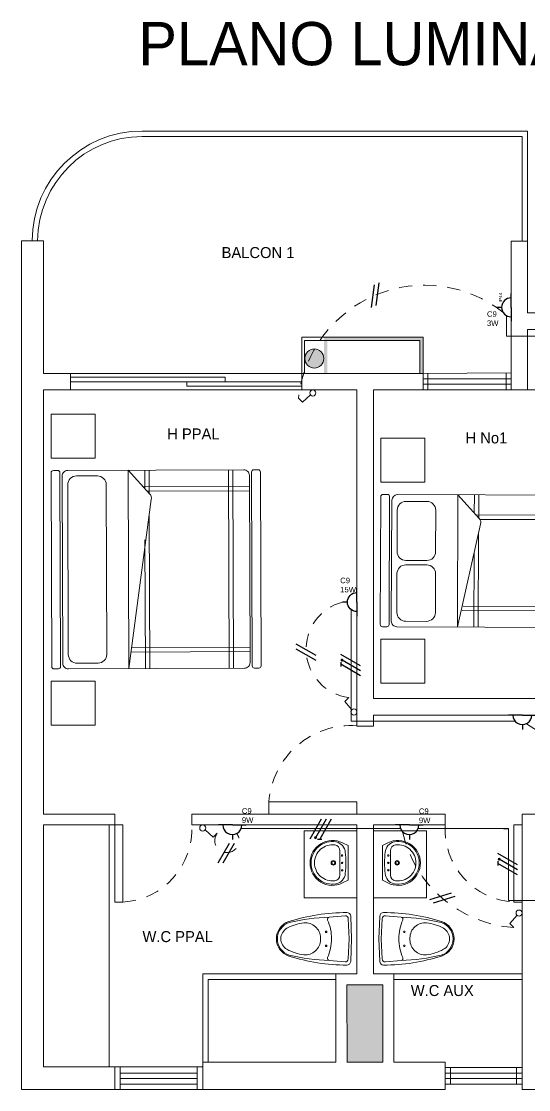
# Model space of a CAD drawing. Header units: millimetres. Extents: x 1879.1 to 1901.3, y 2974.9 to 3013.
# Drawn here: x 1879.25 to 1883.86, y 2992.35 to 3002.04 of the extents above; entities that cross this region are included whole.
import ezdxf

# ---------------------------------------------------------------- set-up
doc = ezdxf.new("R2010")
doc.units = ezdxf.units.MM
doc.set_wipeout_variables(frame=1)
doc.linetypes.add('ACAD_ISO02W100', pattern=[15, 12, -3])
for name, color, linetype in [('Cableado', 7, 'Continuous'), ('CONVENCIONES', 7, 'Continuous'), ('INST TEXTOS', 5, 'Continuous'), ('LUMINARIAS', 7, 'Continuous')]:
    doc.layers.add(name, color=color, linetype=linetype)
for name, color, linetype, lineweight in [('IDENTIFICADORES', 7, 'Continuous', 13), ('INTERRUPTORES', 250, 'Continuous', 5), ('LINEAS', 250, 'Continuous', 5), ('LINEAS CONTROL', 10, 'Continuous', 5), ('Muebles Plano E', 254, 'Continuous', 9), ('MUROS', 7, 'Continuous', 13), ('PUER-VENT-BARAND', 190, 'Continuous', 9)]:
    doc.layers.add(name, color=color, linetype=linetype, lineweight=lineweight)
doc.styles.get("Standard").update_dxf_attribs({"font": 'arial.ttf'})
doc.styles.add('TEXT', font='bgothl.ttf', dxfattribs={"height": 0.1})

# ---------------------------------------------------------------- blocks, each defined once
blk = doc.blocks.new('cama190x180')
for p, q in [((885.4225, 533.5905), (886.9625, 533.5905)), ((885.3425, 533.3205), (885.3425, 533.5105)), ((887.0425, 533.5105), (887.0425, 533.3205)), ((885.4225, 533.2405), (886.9625, 533.2405)), ((885.2925, 533.0405), (887.0925, 533.0405)), ((886.8271, 532.8337), (885.2925, 533.0405)), ((885.4425, 531.9405), (885.4425, 533.0203)), ((885.4825, 531.9405), (885.4825, 533.0149)), ((887.0925, 533.0405), (886.8762, 532.8442)), ((885.2925, 532.8905), (886.4607, 532.8905)), ((886.9025, 532.8681), (886.9025, 531.9405)), ((886.9272, 532.8905), (887.0925, 532.8905)), ((886.9425, 532.9044), (886.9425, 531.9405)), ((885.2925, 532.8505), (886.6864, 532.8505)), ((886.8831, 532.8505), (887.0925, 532.8505)), ((887.0925, 532.1305), (885.2925, 532.1305)), ((887.0925, 532.0905), (885.2925, 532.0905))]:
    blk.add_line(p, q)
for points in [[(887.0725, 533.6605), (885.3125, 533.6605, -0.414214), (885.2925, 533.6805), (885.2925, 533.7205, -0.414214), (885.3125, 533.7405), (887.0725, 533.7405, -0.414214), (887.0925, 533.7205), (887.0925, 533.6805, -0.414214)], [(885.3425, 531.9405), (887.0425, 531.9405, 0.414214), (887.0925, 531.9905), (887.0925, 533.5905, 0.414214), (887.0425, 533.6405), (885.3425, 533.6405, 0.414214), (885.2925, 533.5905), (885.2925, 531.9905, 0.414214)], [(885.2925, 531.9005, -0.414214), (885.3125, 531.9205), (887.0725, 531.9205, -0.414214), (887.0925, 531.9005), (887.0925, 531.8605, -0.414214), (887.0725, 531.8405), (885.3125, 531.8405, -0.414214), (885.2925, 531.8605)]]:
    blk.add_lwpolyline(points, format="xyb", close=True)
for centre, radius, start, end in [((885.4225, 533.5105), 0.08, 90, 180), ((886.9625, 533.5105), 0.08, 0, 90), ((885.4225, 533.3205), 0.08, 180, 270), ((886.9625, 533.3205), 0.08, 270, 0), ((886.8426, 532.8812), 0.05, 251.95177, 312.21796)]:
    blk.add_arc(centre, radius, start, end)
blk = doc.blocks.new('cama 1.2 x 1.9')
for p, q in [((681.0966, 636.5276), (681.0966, 637.4619)), ((681.1366, 636.5631), (681.1366, 637.4619)), ((681.9239, 637.4619), (681.9239, 636.4154)), ((681.9639, 637.4619), (681.9639, 636.4041)), ((680.9139, 637.3119), (682.1139, 637.3119)), ((680.9139, 637.2719), (682.1139, 637.2719)), ((680.9139, 636.3619), (681.1303, 636.5582)), ((681.1233, 636.5519), (680.9139, 636.5519)), ((681.0793, 636.5119), (680.9139, 636.5119)), ((681.1793, 636.5687), (682.1139, 636.3619)), ((682.1139, 636.5519), (681.2552, 636.5519)), ((682.1139, 636.5119), (681.436, 636.5119)), ((682.1139, 636.3619), (680.9139, 636.3619)), ((681.4317, 636.1619), (681.0556, 636.1619)), ((681.9839, 636.1619), (681.6317, 636.1619)), ((680.9756, 635.8919), (680.9756, 636.0819)), ((681.5117, 636.0819), (681.5117, 635.8919)), ((681.5517, 635.8919), (681.5517, 636.0819)), ((682.0639, 636.0819), (682.0639, 635.8919)), ((681.4317, 635.8119), (681.0556, 635.8119)), ((681.9839, 635.8119), (681.6317, 635.8119))]:
    blk.add_line(p, q)
for points in [[(682.1139, 637.5019, -0.414214), (682.0939, 637.4819), (680.9339, 637.4819, -0.309173), (680.9139, 637.5019), (680.9139, 637.5419, -0.215464), (680.9339, 637.5619), (682.0939, 637.5619, -0.414214), (682.1139, 637.5419)], [(682.0639, 637.4619), (680.9639, 637.4619, 0.251544), (680.9139, 637.4119), (680.9139, 635.8119, 0.326776), (680.9639, 635.7619), (682.0639, 635.7619, 0.414214), (682.1139, 635.8119), (682.1139, 637.4119, 0.414214)], [(680.9339, 635.7419), (682.0939, 635.7419, -0.414214), (682.1139, 635.7219), (682.1139, 635.6819, -0.414214), (682.0939, 635.6619), (680.9339, 635.6619, -0.470286), (680.9139, 635.6819), (680.9139, 635.7219, -0.48676)]]:
    blk.add_lwpolyline(points, format="xyb", close=True)
for centre, radius, start, end in [((681.1638, 636.5212), 0.05, 71.95177, 132.21796), ((681.0556, 636.0819), 0.08, 90, 180), ((681.4317, 636.0819), 0.08, 0, 90), ((681.6317, 636.0819), 0.08, 90, 180), ((681.9839, 636.0819), 0.08, 0, 90), ((681.0556, 635.8919), 0.08, 180, 270), ((681.4317, 635.8919), 0.08, 270, 0), ((681.6317, 635.8919), 0.08, 180, 270), ((681.9839, 635.8919), 0.08, 270, 0)]:
    blk.add_arc(centre, radius, start, end)
blk = doc.blocks.new('LAVAMANOS PLANTA 1')
for p, q in [((-0.235, 0), (-0.272, -0.073)), ((0.235, 0), (-0.235, 0)), ((0.235, 0), (0.272, -0.073)), ((0.164, -0.11), (-0.164, -0.11))]:
    blk.add_line(p, q)
for centre, radius in [((-0.1, -0.08), 0.01), ((0, -0.08), 0.01), ((0.1, -0.08), 0.01), ((0, -0.2), 0.03), ((0, -0.2), 0.02)]:
    blk.add_circle(centre, radius)
for centre, radius, start, end in [((0, -0.211), 0.305, 153.1253, 270), ((-0.129, -0.196), 0.16, 95.5415, 165.9584), ((-0.164, -0.19), 0.08, 90, 172.688), ((0, -1.53), 1.5, 90, 95.5415), ((0, -1.53), 1.5, 84.4585, 90), ((0, -0.211), 0.305, 270, 26.8747), ((0.129, -0.196), 0.16, 14.0416, 84.4585), ((0.164, -0.19), 0.08, 7.312, 90), ((0, -0.211), 0.29, 170.6392, 270), ((-0.008, -0.227), 0.285, 165.9584, 167.2786), ((0, -0.211), 0.245, 172.688, 270), ((0, -0.211), 0.29, 270, 9.3608), ((0, -0.211), 0.245, 270, 7.312), ((0.008, -0.227), 0.285, 12.7214, 14.0416)]:
    blk.add_arc(centre, radius, start, end)
blk = doc.blocks.new('SANITARIO PLANTA 1')
blk.add_wipeout([(0, -0.751), (0.014, -0.751), (0.031, -0.749), (0.043, -0.746), (0.062, -0.74), (0.075, -0.735), (0.094, -0.725), (0.107, -0.716), (0.115, -0.71), (0.124, -0.702), (0.13, -0.696), (0.138, -0.687), (0.145, -0.679), (0.156, -0.661), (0.165, -0.644), (0.173, -0.623), (0.177, -0.61), (0.186, -0.581), (0.192, -0.56), (0.199, -0.535), (0.206, -0.506), (0.214, -0.473), (0.222, -0.436), (0.232, -0.389), (0.238, -0.354), (0.243, -0.319), (0.248, -0.279), (0.25, -0.264), (0.255, -0.215), (0.258, -0.173), (0.261, -0.116), (0.262, -0.082), (0.263, -0.05), (0.263, -0.047), (0.257, -0.028), (0.252, -0.021), (0.239, -0.012), (0.239, -0.012), (0.217, -0.008), (0.204, -0.008), (0.179, -0.007), (0.102, -0.004), (0.043, -0.002), (-0.016, -0.001), (-0.059, -0.002), (-0.112, -0.004), (-0.149, -0.006), (-0.168, -0.006), (-0.235, -0.011), (-0.242, -0.014), (-0.252, -0.021), (-0.256, -0.027), (-0.26, -0.034), (-0.263, -0.047), (-0.263, -0.05), (-0.262, -0.076), (-0.262, -0.099), (-0.261, -0.115), (-0.26, -0.143), (-0.259, -0.169), (-0.257, -0.197), (-0.255, -0.216), (-0.253, -0.238), (-0.251, -0.259), (-0.248, -0.285), (-0.246, -0.3), (-0.243, -0.322), (-0.24, -0.34), (-0.237, -0.359), (-0.229, -0.401), (-0.22, -0.447), (-0.211, -0.486), (-0.199, -0.533), (-0.192, -0.561), (-0.181, -0.597), (-0.173, -0.623), (-0.166, -0.643), (-0.157, -0.661), (-0.146, -0.678), (-0.127, -0.699), (-0.107, -0.716), (-0.091, -0.727), (-0.078, -0.733), (-0.061, -0.74), (-0.042, -0.746), (-0.026, -0.749), (-0.01, -0.751)])
for p, q in [((0, 0), (-0.224, -0.009)), ((0, 0), (0.224, -0.009)), ((-0.23, -0.065), (-0.216, -0.223)), ((0.001, -0.025), (-0.201, -0.033)), ((-0.001, -0.025), (0.201, -0.033)), ((0.23, -0.065), (0.216, -0.223)), ((-0.01, -0.311), (0.01, -0.311))]:
    blk.add_line(p, q)
for points in [[(-0.01, -0.311, 0.444133), (-0.159, -0.476, 0.099431), (-0.105, -0.645, 0.271202), (0, -0.706)], [(0.01, -0.311, -0.444133), (0.159, -0.476, -0.099431), (0.105, -0.645, -0.271202), (0, -0.706)]]:
    blk.add_lwpolyline(points, format="xyb")
for centre in [(-0.07, -0.254), (0.07, -0.254)]:
    blk.add_circle(centre, 0.0075)
for centre, radius, start, end in [((-0.223, -0.049), 0.04, 92.19, 182.0049), ((1.641, -0.047), 1.903, 180.0089, 197.6886), ((-0.2, -0.063), 0.03, 92.19, 185.1455), ((-1.641, -0.047), 1.903, 342.3114, 359.9911), ((0.2, -0.063), 0.03, 354.8545, 87.81), ((0.223, -0.049), 0.04, 357.9951, 87.81), ((0, -0.663), 0.463, 90, 113.8869), ((0, -0.663), 0.463, 66.1131, 90), ((-0.196, -0.221), 0.02, 185.1455, 293.8869), ((1.857, -0.153), 2.074, 181.9498, 193.0828), ((-1.857, -0.153), 2.074, 346.9172, 358.0502), ((0.196, -0.221), 0.02, 246.1131, 354.8545), ((-0.125, -0.61), 0.05, 195.7278, 197.7252), ((0, -0.57), 0.181, 197.7252, 270), ((0, -0.57), 0.171, 197.7252, 270), ((0, -0.57), 0.171, 270, 342.2748), ((0, -0.57), 0.181, 270, 342.2748), ((0.125, -0.61), 0.05, 342.2748, 344.2722)]:
    blk.add_arc(centre, radius, start, end)
blk = doc.blocks.new('Ventana')
at = {"layer": 'PUER-VENT-BARAND', "color": 254}
for p, q in [((1911.4619, 3015.8424), (1912.1619, 3015.8424)), ((1911.5119, 3015.8924), (1911.5119, 3015.7424)), ((1912.1119, 3015.8924), (1912.1119, 3015.7424)), ((1911.4619, 3015.7924), (1912.1619, 3015.7924))]:
    blk.add_line(p, q, dxfattribs=at)
at = {"layer": 'PUER-VENT-BARAND', "color": 254, "ltscale": 0.01}
blk.add_lwpolyline([(1912.1619, 3015.8924), (1911.4619, 3015.8924), (1911.4619, 3015.7424), (1912.1619, 3015.7424), (1912.1619, 3015.8924)], dxfattribs=at)
blk = doc.blocks.new('LAMPARA PARED')
at = {"color": 217, "true_color": 0x93278f}
for p, q in [((0, 0), (0, 0.1268)), ((0, 0), (0, -0.1268)), ((0.0864, 0), (0.1305, 0))]:
    blk.add_line(p, q, dxfattribs=at)
blk.add_arc((0, 0), 0.0864, 270, 90, dxfattribs=at)
blk = doc.blocks.new('INTERRUPTOR SENCILLO')
at = {"lineweight": 5}
for p, q in [((0.0205, 0.0455), (0.0946, 0.1109)), ((0.0946, 0.1109), (0.1315, 0.0741))]:
    blk.add_line(p, q, dxfattribs=at)
blk.add_circle((0, 0.0274), 0.0274, dxfattribs=at)
blk = doc.blocks.new('LUMINARIA IP44')
at = {"color": 4}
for p, q in [((1904.8911, 3013.9212), (1904.8911, 3013.9653)), ((1904.8911, 3013.8347), (1904.7643, 3013.8347)), ((1904.8911, 3013.8347), (1905.0179, 3013.8347))]:
    blk.add_line(p, q, dxfattribs=at)
blk.add_arc((1904.8911, 3013.8347), 0.0864, 0, 180, dxfattribs=at)
at = {"color": 4, "insert": (1904.9379, 3013.9461), "char_height": 0.03, "attachment_point": 1}
blk.add_mtext_dynamic_manual_height_columns('IP44', width=0.060161, gutter_width=12.5, heights=[0], dxfattribs=at)
blk = doc.blocks.new('T-N-F')
at = {"linetype": 'Continuous', "true_color": 0x000000}
h = blk.add_hatch(color=18, dxfattribs=at)
h.dxf.hatch_style = 1
h.paths.add_polyline_path([(1892.3492, 3006.238, 1), (1892.3765, 3006.238, 1)])
at = {"color": 3, "linetype": 'Continuous'}
blk.add_line((1892.3443, 3006.2499), (1892.3059, 3006.2499), dxfattribs=at)
blk.add_lwpolyline([(1892.2209, 3006.0704), (1892.3248, 3006.2499)], dxfattribs=at)
at = {"color": 240, "linetype": 'Continuous', "true_color": 0xed1f24}
blk.add_lwpolyline([(1892.3108, 3006.0704), (1892.4147, 3006.2499)], dxfattribs=at)
at = {"linetype": 'Continuous'}
blk.add_lwpolyline([(1892.2659, 3006.0704), (1892.3629, 3006.238)], dxfattribs=at)
blk = doc.blocks.new('F-R')
at = {"layer": 'CONVENCIONES', "color": 31, "linetype": 'Continuous', "true_color": 0xfecc66}
blk.add_lwpolyline([(1897.9692, 3008.6816), (1898.073, 3008.8611)], dxfattribs=at)
at = {"layer": 'CONVENCIONES', "color": 240, "linetype": 'Continuous', "true_color": 0xed1f24}
blk.add_lwpolyline([(1898.0141, 3008.6816), (1898.118, 3008.8611)], dxfattribs=at)

msp = doc.modelspace()

# ---------------------------------------------------------------- hatches: boundary and pattern name
at = {"layer": 'Muebles Plano E'}
h = msp.add_hatch(color=254, dxfattribs=at)
h.dxf.hatch_style = 1
h.paths.add_polyline_path([(1882.8696, 2999.1457), (1882.8696, 2998.8457), (1882.8996, 2998.8457), (1882.8996, 2999.1757), (1881.9996, 2999.1757), (1881.9996, 2998.9857), (1882.0296, 2998.9857), (1882.0296, 2999.1457)])
h = msp.add_hatch(color=254, dxfattribs=at)
h.dxf.hatch_style = 1
edge = h.paths.add_edge_path()
edge.add_arc((1881.9124, 2998.9813), 0.0863, 0, 360)
h = msp.add_hatch(color=254, dxfattribs=at)
h.dxf.hatch_style = 1
h.paths.add_polyline_path([(1882.0296, 2998.8457), (1882.0296, 2998.9857), (1881.9996, 2998.9857), (1881.9996, 2998.8457)], flags=17)
at = {"layer": 'MUROS'}
h = msp.add_hatch(color=254, dxfattribs=at)
h.dxf.hatch_style = 1
h.paths.add_polyline_path([(1882.4092, 2993.2957), (1882.2092, 2993.2957), (1882.2092, 2992.5957), (1882.4092, 2992.5957)])
h.paths.add_polyline_path([(1882.5342, 2993.2957), (1882.4092, 2993.2957), (1882.4092, 2992.5957), (1882.5342, 2992.5957)])
h.paths.add_polyline_path([(1882.2902, 2992.9999), (1882.4544, 2992.9999), (1882.4544, 2993.1493), (1882.2902, 2993.1493)], flags=9)
h.paths.add_polyline_path([(1882.1226, 2992.7622), (1882.6966, 2992.7622), (1882.6966, 2992.9634), (1882.1226, 2992.9634)], flags=9)

# ---------------------------------------------------------------- linework, layer by layer
at = {"color": 114, "true_color": 0x139b48}
msp.add_line((1883.6319, 2994.7159), (1883.6751, 2994.7159), dxfattribs=at)
at = {"layer": 'LINEAS', "color": 114, "true_color": 0x139b48}
msp.add_line((1882.6951, 2994.7159), (1881.2482, 2994.7159), dxfattribs=at)
for points in [[(1885.0884, 2997.3572), (1885.0884, 2999.1826), (1883.6585, 2999.1826), (1883.6585, 2999.3697)], [(1883.7356, 2995.6901), (1882.2476, 2995.6901), (1882.2476, 2996.7014)]]:
    msp.add_lwpolyline(points, dxfattribs=at)
at = {"layer": 'LINEAS CONTROL', "linetype": 'ACAD_ISO02W100', "ltscale": 0.01}
for centre, radius, start, end in [((1882.9144, 2998.493), 1.1534, 51.92617, 173.59559), ((1882.2789, 2996.3428), 0.4415, 104.40686, 263.06056), ((1885.2253, 2997.5803), 2.3634, 234.04973, 305.95886), ((1881.1188, 2994.607), 0.1102, 142.76942, 35.71173)]:
    msp.add_arc(centre, radius, start, end, dxfattribs=at)
at = {"layer": 'Muebles Plano E', "color": 254}
msp.add_line((1883.8496, 2998.6957), (1885.1496, 2998.6957), dxfattribs=at)
for points in [[(1882.8996, 2998.8457), (1882.8996, 2999.1757), (1881.7996, 2999.1757), (1881.7996, 2999.1757)], [(1881.7996, 2998.8457), (1881.7996, 2999.1757)], [(1882.8696, 2998.8457), (1882.8696, 2999.1457), (1881.824, 2999.1457), (1881.824, 2999.1457)], [(1881.824, 2999.1457), (1881.824, 2998.8457)]]:
    msp.add_lwpolyline(points, dxfattribs=at)
at = {"layer": 'Muebles Plano E', "color": 254, "ltscale": 0.01}
for points in [[(1879.922, 2998.0759), (1879.522, 2998.0759), (1879.522, 2998.4759), (1879.922, 2998.4759)], [(1882.915, 2997.8596), (1882.515, 2997.8596), (1882.515, 2998.2596), (1882.915, 2998.2596)], [(1882.915, 2996.4351), (1882.515, 2996.4351), (1882.515, 2996.0351), (1882.915, 2996.0351)], [(1879.922, 2996.0534), (1879.522, 2996.0534), (1879.522, 2995.6534), (1879.922, 2995.6534)], [(1882.2996, 2994.6957), (1881.8191, 2994.6957), (1881.8191, 2994.0874), (1882.2996, 2994.0874)], [(1882.4496, 2994.6957), (1882.9302, 2994.6957), (1882.9302, 2994.0874), (1882.4496, 2994.0874)]]:
    msp.add_lwpolyline(points, close=True, dxfattribs=at)
at = {"layer": 'Muebles Plano E', "color": 254}
msp.add_circle((1881.9124, 2998.9813), 0.0863, dxfattribs=at)
at = {"layer": 'MUROS', "color": 254, "ltscale": 0.01}
for p, q in [((1879.2518, 3000.0507), (1879.4524, 3000.0507)), ((1879.4524, 3000.0507), (1879.4524, 2998.8457)), ((1883.6996, 3000.0457), (1883.8496, 3000.0457)), ((1883.6996, 3000.0457), (1883.8496, 3000.0457)), ((1883.8496, 3000.0457), (1883.8496, 2999.3957)), ((1883.8496, 3000.0457), (1883.8496, 2999.3957)), ((1883.8496, 2999.3957), (1886.5996, 2999.3957)), ((1883.8496, 2999.2457), (1885.1496, 2999.2457)), ((1879.6996, 2998.8457), (1879.4524, 2998.8457)), ((1879.6996, 2998.6957), (1879.6996, 2998.8457)), ((1882.8996, 2998.8457), (1882.8996, 2998.6957)), ((1883.6996, 2998.8507), (1883.6996, 2998.6957)), ((1879.4524, 2998.6957), (1879.4522, 2994.8451)), ((1879.6996, 2998.6957), (1879.4524, 2998.6957)), ((1882.4496, 2995.8957), (1884.3496, 2995.8957)), ((1882.4496, 2995.6457), (1882.4496, 2995.7457)), ((1882.4496, 2995.7457), (1884.3496, 2995.7457)), ((1882.2996, 2995.6457), (1882.4496, 2995.6457)), ((1879.4522, 2994.8451), (1880.0996, 2994.8457)), ((1880.0996, 2994.8457), (1880.0996, 2994.7477)), ((1880.7996, 2994.8457), (1880.7992, 2994.7477)), ((1882.2996, 2994.8457), (1880.7996, 2994.8457)), ((1882.2996, 2994.8457), (1882.4496, 2994.8457)), ((1883.0996, 2994.7477), (1883.0996, 2994.8457)), ((1883.7996, 2994.6957), (1883.7996, 2994.8457)), ((1880.0996, 2994.7477), (1879.4522, 2994.7477)), ((1882.2996, 2994.7477), (1880.7996, 2994.7477)), ((1882.2996, 2994.7477), (1882.2996, 2993.3957)), ((1882.4496, 2993.3957), (1882.4496, 2994.7477)), ((1882.1091, 2992.5957), (1882.1091, 2993.3957)), ((1882.4496, 2993.3957), (1882.6341, 2993.3957)), ((1882.6341, 2993.3957), (1882.6342, 2992.5957)), ((1882.2091, 2993.2957), (1882.2092, 2992.5957)), ((1882.5341, 2993.2957), (1882.2091, 2993.2957)), ((1882.5341, 2992.5957), (1882.5341, 2993.2957)), ((1880.8996, 2992.3457), (1880.8996, 2992.5957)), ((1882.1091, 2992.5957), (1880.8996, 2992.5957)), ((1882.5341, 2992.5957), (1882.2091, 2992.5957)), ((1883.0996, 2992.5957), (1882.6342, 2992.5957)), ((1883.0996, 2992.3457), (1883.0996, 2992.5957)), ((1880.0997, 2992.5529), (1880.0996, 2992.3457)), ((1880.8996, 2992.3457), (1883.0996, 2992.3457)), ((1883.7996, 2992.3457), (1884.3996, 2992.3457))]:
    msp.add_line(p, q, dxfattribs=at)
at = {"layer": 'MUROS', "color": 254}
for p, q in [((1882.2996, 2998.8457), (1882.4496, 2998.8457)), ((1882.2996, 2998.6957), (1882.2996, 2995.6457)), ((1882.4496, 2998.6957), (1882.4496, 2995.8957)), ((1882.4496, 2995.7457), (1882.4496, 2995.6457)), ((1880.0497, 2992.5529), (1880.0496, 2994.7477))]:
    msp.add_line(p, q, dxfattribs=at)
at = {"layer": 'MUROS', "color": 254, "ltscale": 0.01}
for points in [[(1879.2518, 3000.0507), (1879.2518, 2992.3457), (1880.0996, 2992.3457)], [(1883.6996, 2998.8457), (1883.6996, 2998.8457), (1883.6996, 3000.0457)], [(1883.6996, 2998.8457), (1883.6996, 2998.8457), (1883.6996, 3000.0457)], [(1883.6996, 2998.6957), (1883.8496, 2998.6957), (1883.8496, 2999.2457)], [(1882.8996, 2998.8457), (1881.7996, 2998.8457), (1881.7996, 2998.6957), (1882.2996, 2998.6957)], [(1882.4496, 2998.6957), (1882.8996, 2998.6957)], [(1882.4496, 2994.8457), (1883.0996, 2994.8457)], [(1883.7996, 2994.8457), (1883.9496, 2994.8457)], [(1879.4522, 2994.7477), (1879.4521, 2992.5529), (1880.0997, 2992.5529)], [(1882.4496, 2994.7477), (1883.0996, 2994.7477)], [(1883.7996, 2994.6957), (1883.7996, 2992.3457)], [(1882.2996, 2993.3957), (1882.1091, 2993.3957)]]:
    msp.add_lwpolyline(points, dxfattribs=at)
at = {"layer": 'PUER-VENT-BARAND', "color": 254}
for p, q in [((1883.8496, 3000.0457), (1883.8496, 3001.0457)), ((1879.6996, 2998.8457), (1881.7996, 2998.8457)), ((1881.1038, 2998.8107), (1879.6996, 2998.8107)), ((1881.1038, 2998.7707), (1881.1038, 2998.8107)), ((1882.8996, 2998.7974), (1883.6996, 2998.7974)), ((1882.9439, 2998.8457), (1882.9439, 2998.6957)), ((1883.6533, 2998.8504), (1883.6533, 2998.6957)), ((1879.6996, 2998.7707), (1881.7996, 2998.7707)), ((1881.7996, 2998.6957), (1879.6996, 2998.6957)), ((1880.7558, 2998.7707), (1880.7558, 2998.7307)), ((1880.7558, 2998.7307), (1881.7996, 2998.7307)), ((1882.8996, 2998.7474), (1883.6996, 2998.7474)), ((1882.2996, 2995.6457), (1882.4496, 2995.6457)), ((1881.4996, 2994.9572), (1882.2996, 2994.9572)), ((1881.4996, 2994.9572), (1881.4996, 2994.8457)), ((1882.2996, 2994.9572), (1882.2996, 2994.8457)), ((1882.2996, 2994.8457), (1881.4996, 2994.8457)), ((1882.4496, 2994.8457), (1882.2996, 2994.8457)), ((1883.7241, 2994.0484), (1883.8004, 2994.0484)), ((1880.0996, 2992.4957), (1880.0997, 2992.4957)), ((1880.1496, 2992.5529), (1880.1496, 2992.3457)), ((1880.1496, 2992.4957), (1880.8496, 2992.4957)), ((1880.8496, 2992.5529), (1880.8496, 2992.3457)), ((1880.0996, 2992.4457), (1880.0997, 2992.4457)), ((1880.0996, 2992.3957), (1880.0997, 2992.3957)), ((1880.1496, 2992.4457), (1880.8496, 2992.4457)), ((1880.1496, 2992.3957), (1880.8496, 2992.3957))]:
    msp.add_line(p, q, dxfattribs=at)
at = {"layer": 'PUER-VENT-BARAND', "color": 254, "ltscale": 0.01}
for p, q in [((1879.6996, 2998.6957), (1879.6996, 2998.8457)), ((1881.7996, 2998.6957), (1879.6996, 2998.6957)), ((1883.0996, 2994.8457), (1883.0996, 2994.7477)), ((1883.7996, 2994.6957), (1883.7996, 2994.8457)), ((1880.0996, 2994.7477), (1880.0996, 2994.0477)), ((1883.7241, 2994.7484), (1883.7241, 2994.0484)), ((1883.7241, 2994.7484), (1883.7996, 2994.7484)), ((1883.8004, 2994.0484), (1883.7996, 2994.7484)), ((1882.4496, 2993.3957), (1883.7996, 2993.3957)), ((1882.6341, 2993.3457), (1883.7996, 2993.3457))]:
    msp.add_line(p, q, dxfattribs=at)
for points in [[(1879.3496, 3000.0509, -0.412664), (1880.3496, 3001.0457, -0.412664)], [(1879.3996, 3000.0507, -0.412664), (1880.3496, 3000.9957), (1883.7996, 3000.9957), (1883.7996, 3000.0457)]]:
    msp.add_lwpolyline(points, format="xyb", dxfattribs=at)
for points in [[(1880.3496, 3001.0457), (1883.8496, 3001.0457)], [(1882.8996, 2998.8457), (1883.6996, 2998.8507), (1883.6996, 2998.8457)], [(1883.6996, 2998.6957), (1882.8996, 2998.6957)], [(1880.0996, 2994.0477), (1880.1733, 2994.0477), (1880.1733, 2994.7477), (1880.0996, 2994.7477)], [(1882.1091, 2993.3957), (1880.8996, 2993.3957), (1880.8996, 2992.5957)], [(1882.1091, 2993.3457), (1880.9496, 2993.3457), (1880.9496, 2992.5957)]]:
    msp.add_lwpolyline(points, dxfattribs=at)
msp.add_lwpolyline([(1880.8996, 2992.5529), (1880.0997, 2992.5529), (1880.0996, 2992.3457), (1880.8996, 2992.3457)], close=True, dxfattribs=at)
at = {"layer": 'PUER-VENT-BARAND', "color": 254, "linetype": 'ACAD_ISO02W100', "ltscale": 0.01}
for centre, radius, start, end in [((1882.2446, 2994.9022), 0.747, 85.77607, 175.77607), ((1880.1365, 2994.7108), 0.6642, 273.18112, 3.18112), ((1883.7631, 2994.7108), 0.6642, 176.81888, 266.81888)]:
    msp.add_arc(centre, radius, start, end, dxfattribs=at)

# ---------------------------------------------------------------- block references
at = {"linetype": 'Continuous'}
for p, rotation in [((1251.4355, -501.4544), 22.02779829929115), ((4890.6097, 1098.2713), 90)]:
    msp.add_blockref('F-R', p, dxfattribs=dict(at, rotation=rotation))
msp.add_blockref('F-R', (-16.9309, -14.2788), dxfattribs=at)
at = {"color": 254}
msp.add_blockref('Ventana', (-28.3622, -23.3467), dxfattribs=at)
at = {"layer": 'Cableado', "linetype": 'Continuous', "rotation": 89.99999999999997}
for p in [(4888.4018, 1103.8813), (4889.8294, 1102.0742)]:
    msp.add_blockref('T-N-F', p, dxfattribs=at)
at = {"layer": 'INTERRUPTORES'}
for p, rotation in [((1881.8991, 2998.6957), 180), ((1882.2991, 2995.7731), 90)]:
    msp.add_blockref('INTERRUPTOR SENCILLO', p, dxfattribs=dict(at, rotation=rotation))
at = {"layer": 'INTERRUPTORES', "xscale": -1}
for p, rotation in [((1880.8991, 2994.7477), 180), ((1883.7991, 2993.9484), 90)]:
    msp.add_blockref('INTERRUPTOR SENCILLO', p, dxfattribs=dict(at, rotation=rotation))
at = {"layer": 'LUMINARIAS', "linetype": 'ACAD_ISO02W100', "rotation": 90}
msp.add_blockref('LUMINARIA IP44', (4897.5344, 1094.5545), dxfattribs=at)
at = {"layer": 'LUMINARIAS', "color": 215, "true_color": 0xa953a0, "xscale": -1, "rotation": 0.002307024725176632}
msp.add_blockref('LAMPARA PARED', (1882.2996, 2996.7704), dxfattribs=at)
at = {"layer": 'LUMINARIAS', "color": 215, "true_color": 0xa953a0, "rotation": 269.9976929752747}
for p in [(1883.8018, 2995.7457), (1881.1679, 2994.7477)]:
    msp.add_blockref('LAMPARA PARED', p, dxfattribs=at)
at = {"layer": 'Muebles Plano E', "color": 254, "extrusion": (0, 0, -1), "xscale": -1, "zscale": -1, "rotation": 269.803073472167}
msp.add_blockref('cama190x180', (-2416.3087, 2112.7118), dxfattribs=at)
at = {"layer": 'Muebles Plano E', "color": 254, "rotation": 269.7797468153802}
msp.add_blockref('cama 1.2 x 1.9', (1249.4762, 3681.0998), dxfattribs=at)
at = {"layer": 'Muebles Plano E', "color": 254}
for p, xscale, yscale, zscale, rotation in [((1882.251, 2993.7143), 0.909847744822819, 0.909847744822819, 0.909847744822819, 269.972253212546), ((1882.4982, 2993.7143), -0.909847744822819, 0.9098477448228189, 0.9098477448228189, 90.02774678745405)]:
    msp.add_blockref('SANITARIO PLANTA 1', p, dxfattribs=dict(at, xscale=xscale, yscale=yscale, zscale=zscale, rotation=rotation))

# ---------------------------------------------------------------- texts
at = {"layer": 'IDENTIFICADORES', "char_height": 0.05, "attachment_point": 1}
for s, insert in [('C9^J3W', (1883.4801, 2999.4099)), ('C9^J15W', (1882.1472, 2996.992)), ('C9^J9W', (1881.2543, 2994.9003)), ('C9^J9W', (1882.8618, 2994.898))]:
    msp.add_mtext_dynamic_manual_height_columns(s, width=0.114329, gutter_width=12.5, heights=[0], dxfattribs=dict(at, insert=insert))
at = {"layer": 'INST TEXTOS', "color": 254, "ltscale": 0.01, "attachment_point": 1, "style": 'TEXT'}
for s, width, gutter_width, heights, insert, char_height in [('{\\C256;\\c0;PLANO LUMINARIAS 1:50}', 12.416464, 4.4557, [0.3513], (1880.3147, 3002.0352), 0.3926), ('BALCON 1', 1.314477, 1, [0.1], (1881.0703, 2999.9927), 0.1), ('H PPAL', 1.314477, 1, [0], (1880.5763, 2998.347), 0.1), ('H No1', 1.314477, 1, [0], (1883.2859, 2998.3106), 0.1), ('W.C PPAL', 1.314477, 1, [0], (1880.3518, 2993.7846), 0.1), ('W.C AUX', 1.314477, 1, [0], (1882.7884, 2993.2952), 0.1)]:
    msp.add_mtext_dynamic_manual_height_columns(s, width=width, gutter_width=gutter_width, heights=heights, dxfattribs=dict(at, insert=insert, char_height=char_height))

# ---------------------------------------------------------------- next in the draw order: block references
at = {"linetype": 'Continuous', "rotation": 137.3199859623954}
msp.add_blockref('F-R', (5318.0783, 3919.2951), dxfattribs=at)
at = {"layer": 'Muebles Plano E', "color": 254, "yscale": 0.6690230413545519, "zscale": 0.6690230413545519}
for p, xscale, rotation in [((1882.2186, 2994.4037), -0.6690230413545519, 270.0068330329692), ((1882.5306, 2994.4037), 0.6690230413545519, 89.99316696703087)]:
    msp.add_blockref('LAVAMANOS PLANTA 1', p, dxfattribs=dict(at, xscale=xscale, rotation=rotation))

# ---------------------------------------------------------------- next in the draw order: linework, layer by layer
at = {"layer": 'LINEAS', "color": 114, "true_color": 0x139b48}
msp.add_lwpolyline([(1884.3498, 2994.0613), (1883.6751, 2994.0613), (1883.6751, 2994.7159), (1882.8558, 2994.7159)], dxfattribs=at)
at = {"layer": 'LINEAS CONTROL', "linetype": 'ACAD_ISO02W100', "ltscale": 0.01}
msp.add_arc((1883.7983, 2994.9259), 1.1113, 192.347, 266.24879, dxfattribs=at)

# ---------------------------------------------------------------- next in the draw order: block references
at = {"layer": 'Cableado', "linetype": 'Continuous', "rotation": 180}
msp.add_blockref('T-N-F', (3774.286, 6000.8701), dxfattribs=at)
at = {"layer": 'LUMINARIAS', "color": 215, "true_color": 0xa953a0, "rotation": 269.9976929752747}
msp.add_blockref('LAMPARA PARED', (1882.7754, 2994.7477), dxfattribs=at)

doc.saveas('drawing.dxf')
